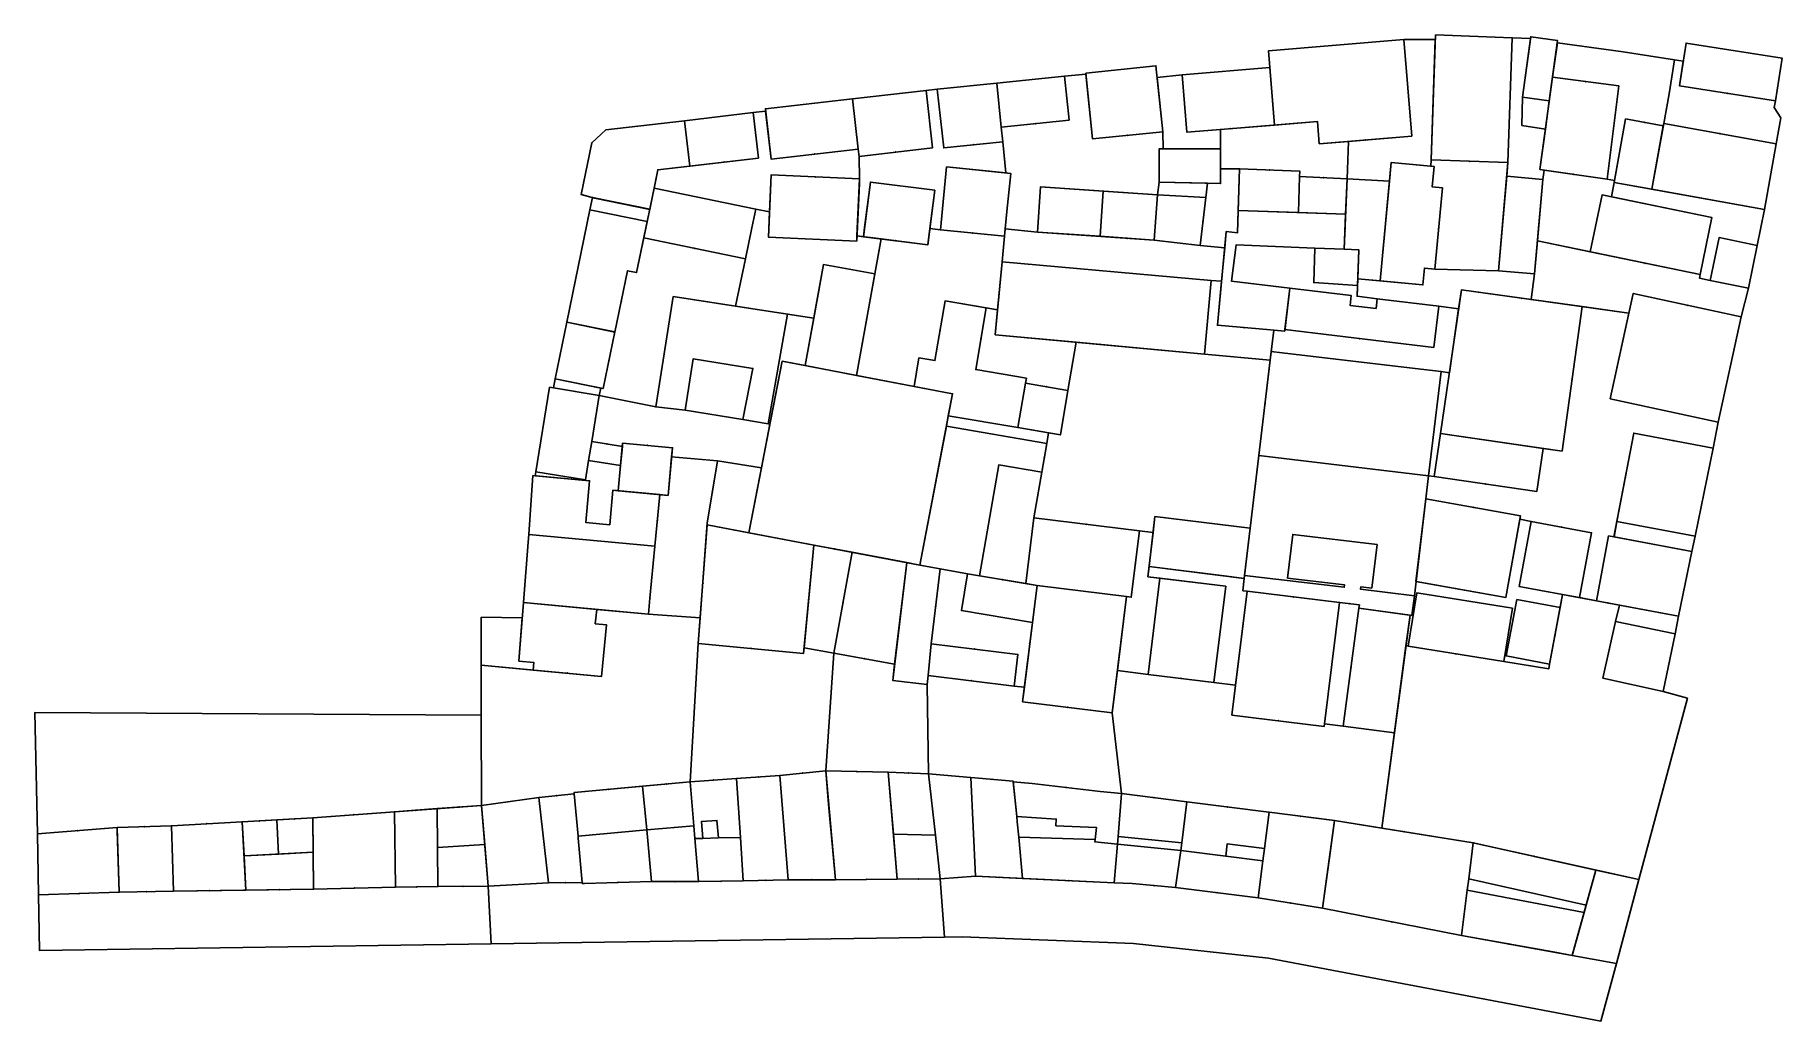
# Model space of a CAD drawing. Header units: metres. Extents: x -1 to 280, y -11 to 147.
import ezdxf

# ---------------------------------------------------------------- set-up
doc = ezdxf.new("R2010")
doc.units = ezdxf.units.M
doc.header["$LTSCALE"] = 1000
doc.linetypes.add('DASH', pattern=[0.35, 0.25, -0.1])
for name, color, linetype, true_color in [('block', 23, 'Continuous', 0xac7c7c), ('door', 18, 'Continuous', 0x000000), ('public_space', 152, 'Continuous', 0x005ebc), ('shop_cultural', 95, 'Continuous', 0x55954a), ('shop_dining', 12, 'Continuous', 0xd80a0e), ('shop_protected', 18, 'Continuous', 0x000000), ('shop_residential', 151, 'Continuous', 0x73b3f2), ('shop_retail', 33, 'Continuous', 0xf19151), ('shop_undefined', 254, 'Continuous', 0xe8e8e8)]:
    doc.layers.add(name, color=color, linetype=linetype, true_color=true_color)

msp = doc.modelspace()

# ---------------------------------------------------------------- linework, layer by layer
at = {"layer": 'block'}
for points in [[(241.72, 125.26), (241.01, 125.36), (241.9, 131.8), (238.14, 132.43), (238.21, 136.95), (239.52, 146.38), (236.59, 146.49), (235.87, 126.45), (235.68, 124.27), (241.5, 123.76)], [(278.84, 136.36), (263.42, 138.78), (264.03, 142.71), (262.63, 142.93), (261.78, 137.5), (260.9, 132.75), (278.95, 129.49), (279.7, 133.66), (278.67, 135.31)], [(144.72, 115.65), (145.73, 125.75), (155.26, 124.79), (154.75, 129.79), (145.27, 128.82), (144.2, 138.22), (142.46, 138.03), (143.45, 128.8), (131.66, 127.46), (131.75, 123.83), (131.33, 114.69), (132.36, 114.56), (133.48, 123.34), (143.82, 122.02), (143.03, 115.86)], [(97.63, 117), (88.44, 118.89), (88.85, 120.86), (98.03, 118.97)], [(179.84, 123.31), (179.58, 121.29), (187.36, 120.86), (187.63, 123.14)], [(268.38, 107.55), (269.8, 114.42), (275.92, 113.15), (277.07, 118.91), (252.94, 123.26), (252.53, 120.96), (268.65, 117.63), (266.76, 108.47), (266.65, 107.91)], [(214.88, 104.59), (214.71, 103.04), (210.52, 103.54), (210.71, 105.11), (200.86, 106.28), (191.5, 107.41), (192.21, 113.25), (204.86, 112.74), (204.69, 107.2), (211.72, 106.75), (211.65, 105)], [(117.35, 84.48), (119.3, 94.58), (123.02, 93.87), (124.4, 101.46), (120.16, 102.12), (117.05, 84.54)], [(103.71, 86.71), (113.01, 85.22), (114.61, 93.42), (105.03, 94.96)], [(82.84, 91.76), (90.16, 90.25), (89.92, 89.09), (82.6, 90.28)], [(157.18, 83.91), (162.11, 83.07), (161.82, 81.38), (145.69, 84.17), (146, 85.81)], [(79.65, 76.2), (88.39, 75.38), (87.76, 68.69), (91.61, 68.33), (92.13, 73.87), (92.97, 73.79), (93.35, 77.82), (88.22, 78.65), (87.71, 75.51), (79.74, 76.8)], [(158.44, 58.88), (159.74, 69.43), (161.04, 76.77), (154.11, 77.94), (151, 60.14)], [(237.29, 56.35), (235.58, 47.27), (242.57, 45.96), (242.44, 45.17), (235.24, 46.36), (236.61, 54.91), (221.25, 57.38), (219.88, 48.83), (219.51, 48.88), (220.17, 53.81), (220.43, 53.78), (220.85, 56.93), (221.12, 59.23), (235.57, 56.67), (237.79, 69.2), (239.63, 68.85), (237.67, 58.43), (244.66, 57.12), (244.27, 55.04)], [(265.93, 66.48), (265.42, 64.03), (252.92, 66.37), (253.38, 68.83)], [(193.59, 60.19), (209.58, 58.28), (209.63, 58.68), (200.48, 59.77), (201.31, 66.76), (214.86, 65.14), (214.02, 58.15), (212.26, 58.36), (212.22, 57.96), (220.85, 56.93), (220.43, 53.78), (211.96, 54.91), (212.03, 55.46), (208.83, 55.85), (194, 57.66), (194, 57.66), (193.31, 57.74)], [(143.22, 49.2), (157.19, 47.52), (156.58, 42.43), (158.22, 42.23), (159.51, 52.63), (148.09, 54.54), (149.08, 60.44), (144.67, 61.25)], [(188.65, 43.01), (190.55, 58.45), (178.06, 59.98), (178.25, 61.6), (193.53, 59.72), (193.31, 57.74), (194, 57.66), (192.15, 42.58)], [(70.96, 45.76), (70.97, 53.48), (77.56, 53.39), (77.02, 46.43), (79.44, 46.2), (79.33, 45)], [(211.96, 54.91), (209.44, 35.99), (206.44, 36.36), (208.83, 55.85), (212.03, 55.46)], [(253.17, 52.8), (253.78, 55.41), (263.29, 53.64), (262.72, 50.83)], [(109.06, 18.04), (106.58, 17.97), (106.35, 20.68), (108.82, 20.86)], [(156.98, 21.5), (163.34, 21.08), (163.27, 20), (169.8, 19.72), (169.59, 17.8), (157.3, 18.18), (157.07, 20.66)], [(173.15, 17.05), (173.26, 18.3), (183.49, 17.28), (183.33, 16.03)], [(190.55, 15.13), (190.79, 17.12), (196.78, 16.36), (196.53, 14.4)], [(229.36, 9.69), (229.59, 11.48), (248.43, 7.26), (248.11, 6.09)]]:
    msp.add_lwpolyline(points, close=True, dxfattribs=at)
at = {"layer": 'door'}
for p in [(248.38, 139.46), (271.13, 137.57), (159.95, 132.71), (191.37, 131.91), (257.81, 132.93), (117.07, 131.06), (150.01, 129.31), (174.8, 130.83), (213, 130.09), (269.93, 131.12), (109.98, 126.53), (124.53, 127.81), (137.56, 128.13), (229.7, 126.68), (99.04, 123.84), (124.65, 124.15), (197.61, 125.28), (206.23, 124.02), (246.42, 124.57), (149.86, 115.13), (186.92, 117.02), (209.71, 115.37), (224.75, 115.89), (240.84, 116.17), (105.25, 112.68), (137.53, 113.9), (165.35, 114.96), (174.73, 114.32), (257.92, 110.3), (93.46, 104.18), (125.21, 105.99), (154.09, 104.68), (238.11, 104.67), (264.68, 103.56), (144.66, 99.45), (193.48, 99.97), (151.24, 98.17), (170.34, 97.27), (212.01, 98.21), (254.17, 97), (91.48, 94.72), (161.81, 90.47), (246.2, 91.74), (196.86, 87.77), (89.32, 85.39), (262.47, 81.82), (91.18, 81.3), (97.69, 81.06), (161.43, 79.07), (254.74, 75.93), (108.11, 73.56), (195.16, 73.59), (232.29, 74.87), (230.3, 71.12), (99.25, 69.01), (168.22, 68.38), (244.47, 67.95), (178.72, 65.61), (127.7, 64.45), (176.05, 62.01), (154.72, 59.51), (98.08, 56.56), (106.57, 58.91), (123.57, 56.37), (201.41, 56.75), (129.08, 55.8), (143.94, 55.23), (210.43, 55.65), (251.95, 55.76), (114.3, 48.47), (150.21, 48.36), (159.09, 49.24), (243.42, 50.5), (252.15, 48.26), (132.5, 46.82), (173.48, 47.45), (210.7, 45.45), (227.56, 47.59), (84.83, 44.5), (149.68, 43.27), (183.37, 43.66), (218.91, 44.36), (165.13, 39.01), (198.98, 36.86), (122.62, 28.45), (131.32, 28.71), (139.58, 28.46), (91.4, 25.84), (100.71, 26.71), (108.26, 27.34), (115.46, 27.84), (153.03, 27.45), (164.92, 26.16), (60.47, 22.5), (67.46, 23.01), (83.06, 24.84), (179.06, 24.52), (190.88, 23.03), (16.85, 19.86), (26.89, 20.32), (35.35, 20.79), (41.03, 21.11), (50.48, 21.76), (202.58, 21.52), (6.08, 19.23), (219.17, 19.06), (240.15, 15.09), (116.66, 11.24), (124.07, 11.34), (132.81, 11.4), (141.23, 11.47), (154.15, 11.72), (6.35, 9.11), (17.19, 9.42), (27.37, 9.59), (38.62, 9.74), (50.61, 9.99), (60.61, 10.2), (68.06, 10.29), (84.49, 10.85), (92.96, 10.9), (102.12, 11.05), (109.47, 11.1), (165.28, 11.2), (179.03, 10.4), (189.14, 9.27), (200.95, 7.6), (217.28, 4.57), (236.08, 1.01)]:
    msp.add_point(p, dxfattribs=at)
at = {"layer": 'public_space'}
for points in [[(223.49, 125.89), (223.53, 126.91), (224.22, 146.19), (219.15, 146.19), (220.43, 130.7), (210.29, 129.86), (210.05, 123.83), (216.86, 123.48), (217.14, 126.48)], [(243.06, 140.15), (253.7, 138.76), (251.83, 123.78), (253, 123.57), (254.78, 133.47), (260.84, 132.38), (260.9, 132.75), (261.78, 137.5), (262.63, 142.93), (254.39, 144.22), (243.82, 145.69)], [(160.33, 115.31), (160.82, 122.57), (179.58, 121.29), (179.84, 123.31), (179.84, 128.65), (180.51, 128.65), (180.44, 131.41), (169.17, 130.25), (168.11, 140.66), (164.66, 140.31), (165.39, 133.27), (154.51, 132.15), (154.75, 129.79), (155.26, 124.79), (156.02, 124.72), (155.4, 118.61), (155.41, 118.6), (155.13, 115.83)], [(183.57, 140.54), (184.33, 131.33), (189.72, 131.77), (189.72, 128.65), (180.51, 128.65), (180.44, 131.41), (179.54, 140.12)], [(117.53, 127.02), (116.66, 134.69), (114.65, 134.47), (115.49, 127.17), (99.34, 125.3), (98.74, 122.37), (115.06, 119), (117.27, 118.55), (117.54, 124.47), (131.75, 123.83), (131.66, 127.46), (131.54, 128.61)], [(210.29, 129.86), (210.05, 123.83), (202.41, 124.21), (202.44, 125.08), (192.77, 125.47), (189.72, 125.47), (189.72, 131.77), (205.27, 133.06), (205.57, 129.47)], [(224.14, 109.36), (225.36, 122.42), (223.7, 122.57), (224.01, 125.84), (223.49, 125.89), (223.53, 126.91), (235.87, 126.45), (234.36, 109.1)], [(187.36, 120.86), (187.63, 123.14), (189.72, 123.09), (189.72, 125.47), (192.77, 125.47), (192.44, 115.18), (190.65, 115.41), (190.4, 112.79), (186.47, 113.17)], [(216.86, 123.48), (215.36, 107.47), (211.76, 107.8), (211.95, 112.45), (209.6, 112.55), (210.05, 123.83)], [(249.07, 112.12), (251.01, 121.27), (252.53, 120.96), (253, 123.57), (251.83, 123.78), (241.72, 125.26), (241.5, 123.76), (240.63, 113.87)], [(134.18, 108.6), (125.95, 110.09), (124.4, 101.46), (111.84, 103.41), (113.41, 110.99), (114.44, 115.99), (115.06, 119), (117.27, 118.55), (117.09, 114.49), (131.3, 113.85), (131.33, 114.69), (135.19, 114.2)], [(135.19, 114.2), (131.23, 92.3), (140.51, 90.53), (141.28, 95.1), (143.85, 94.67), (145.48, 104.24), (153.91, 102.8), (154.64, 110.54), (155.01, 114.62), (144.72, 115.65), (143.03, 115.86), (142.7, 113.24)], [(189.89, 107.4), (190.4, 112.79), (186.47, 113.17), (179.08, 114.03), (160.33, 115.31), (155.13, 115.83), (155.01, 114.62), (154.64, 110.54), (188.2, 107.55)], [(99, 87.23), (101.83, 104.96), (111.84, 103.41), (113.41, 110.99), (97.08, 114.37), (95.93, 108.8), (94.47, 109.1), (92.45, 99.26), (92.41, 99.27), (90.54, 90.17), (90.16, 90.25), (89.92, 89.09)], [(240.63, 113.87), (240.17, 108.59), (239.61, 104.47), (255.32, 102.3), (256.01, 105.45), (273.35, 101.68), (274.5, 106.29), (268.38, 107.55), (266.65, 107.91), (266.76, 108.47)], [(211.76, 107.8), (222.23, 106.82), (222.48, 109.51), (224.14, 109.36), (234.36, 109.1), (240.17, 108.59), (239.61, 104.47), (228.41, 106.01), (227.96, 102.96), (224.76, 103.42), (214.88, 104.59), (211.65, 105)], [(188.2, 107.55), (187.14, 95.71), (197.7, 94.76), (198.27, 99.55), (197.75, 99.6), (189.21, 100.34), (189.89, 107.4)], [(158.4, 91.05), (158.53, 91.84), (150.4, 93.22), (152.08, 103.12), (153.91, 102.8), (153.54, 98.83), (166.53, 97.62), (165.22, 89.89)], [(197.86, 96.11), (199.6, 95.9), (220.99, 93.41), (225.15, 92.92), (226.48, 92.72), (227.96, 102.96), (224.76, 103.42), (223.96, 96.78), (200.06, 99.64), (200.03, 99.4), (198.27, 99.55)], [(252.91, 66.37), (252.06, 66.53), (250.11, 56.1), (247.36, 56.62), (249.31, 67.04), (239.63, 68.85), (237.79, 69.2), (237.9, 69.77), (222.7, 72.46), (223.15, 76.17), (224.06, 76.06), (240.52, 73.68), (241.52, 80.58), (244.58, 80.14), (247.81, 103.34), (255.32, 102.3), (252.33, 88.55), (269.67, 84.77), (268.84, 80.6), (256.1, 83.04)], [(165.22, 89.89), (164, 82.75), (162.11, 83.07), (161.82, 81.38), (161.04, 76.77), (159.74, 69.43), (176.7, 67.33), (178.89, 67.08), (179.19, 69.62), (194.46, 67.75), (197.7, 94.76), (187.14, 95.71), (166.53, 97.62)], [(117.35, 84.48), (116, 77.48), (108.92, 78.56), (101.56, 79.25), (101.7, 80.69), (93.69, 81.44), (93.64, 80.9), (88.72, 81.7), (89.92, 89.09), (99, 87.23), (103.71, 86.71), (113.01, 85.22), (117.05, 84.54)], [(98.86, 64.86), (99.64, 73.17), (100.98, 73.04), (101.56, 79.25), (108.92, 78.56), (107.29, 68.55), (106.15, 53.36), (97.83, 53.98), (98.08, 56.56)], [(130.53, 63.91), (127.63, 47.69), (122.83, 48.55), (124.4, 65.07)], [(176.7, 67.33), (175.39, 56.69), (174.64, 56.79), (173.16, 44.92), (178.09, 44.31), (179.99, 59.75), (178.06, 59.98), (178.89, 67.08)], [(235.24, 46.36), (219.88, 48.83), (219.51, 48.88), (215.61, 19.62), (230.32, 17.28), (256.91, 11.36), (264.72, 40.46), (260.81, 41.54), (251.13, 43.72), (253.17, 52.8), (253.78, 55.41), (244.66, 57.12), (242.57, 45.96), (242.44, 45.17)], [(105.84, 49.28), (106.15, 53.36), (97.83, 53.98), (89.52, 54.74), (89.29, 52.44), (91.08, 52.28), (90.32, 43.99), (70.96, 45.76), (70.95, 37.73), (71.03, 23.28), (80.21, 24.53), (85.91, 25.15), (85.9, 25.32), (104.52, 27.07)], [(104.52, 27.07), (112, 27.6), (118.93, 28.07), (126.3, 28.83), (127.63, 47.69), (122.83, 48.55), (122.75, 47.67), (105.84, 49.28)], [(136.33, 28.6), (142.82, 28.33), (142.61, 42.68), (137.07, 43.34), (137.38, 45.94), (127.63, 47.69), (126.3, 28.83)], [(184.3, 23.87), (197.47, 22.19), (197.52, 22.17), (208.01, 20.83), (215.61, 19.62), (217.65, 34.9), (209.44, 35.99), (206.44, 36.36), (206.39, 35.96), (191.56, 37.77), (192.15, 42.58), (188.65, 43.01), (178.09, 44.31), (173.16, 44.92), (172.32, 38.12), (173.81, 25.17)], [(149.63, 27.74), (156.43, 27.15), (156.44, 27.04), (159.47, 26.81), (170.38, 25.51), (173.81, 25.17), (172.32, 38.12), (157.93, 39.9), (158.22, 42.23), (156.58, 42.43), (142.78, 44.1), (142.61, 42.68), (142.82, 28.33)], [(32.57, 20.64), (43.93, 21.28), (71.03, 23.28), (70.95, 37.73), (-0.71, 38.2), (-0.32, 18.73), (12.48, 19.72), (21.21, 20)], [(143.92, 18.49), (144.7, 11.49), (150.37, 11.9), (149.63, 27.74), (142.82, 28.33)], [(71.03, 23.28), (72.09, 10.33), (81.78, 10.84), (80.21, 24.53)], [(105.9, 11.04), (98.33, 11.05), (87.58, 10.75), (87.22, 10.72), (87.2, 10.87), (81.78, 10.84), (72.09, 10.33), (72.58, 1.07), (145.38, 2.14), (144.7, 11.49), (137.77, 11.45), (127.86, 11.35), (120.29, 11.33), (113.04, 11.16)], [(172.65, 10.85), (150.37, 11.9), (144.7, 11.49), (145.38, 2.14), (148.23, 2.18), (175.73, 1.09), (197.42, -1.23), (250.81, -11.34), (253.3, -2.08), (228.44, 2.38), (206.12, 6.75), (195.77, 8.44), (182.51, 10.09), (175.55, 10.71)], [(246.21, -0.81), (249.98, 12.9), (256.91, 11.36), (253.3, -2.08)], [(64.03, 10.24), (57.18, 10.16), (44.05, 9.81), (21.56, 9.52), (12.83, 9.33), (-0.13, 8.9), (0, 0), (72.58, 1.07), (72.09, 10.33)]]:
    msp.add_lwpolyline(points, close=True, dxfattribs=at)
at = {"layer": 'shop_cultural'}
for points in [[(278.84, 136.36), (263.42, 138.78), (264.49, 145.65), (279.91, 143.23)], [(168.09, 140.79), (179.35, 142), (180.44, 131.41), (169.17, 130.25)], [(154.51, 132.15), (165.39, 133.27), (164.66, 140.31), (153.79, 139.2)], [(243.06, 140.15), (241.01, 125.36), (251.83, 123.78), (253.7, 138.76)], [(258.99, 122.17), (252.94, 123.26), (254.78, 133.47), (260.84, 132.38)], [(278.95, 129.49), (277.07, 118.91), (258.99, 122.17), (260.9, 132.75)], [(154.64, 110.54), (153.54, 98.83), (187.14, 95.71), (188.2, 107.55)], [(225.06, 82.97), (228.41, 106.01), (247.81, 103.34), (244.58, 80.14), (225.06, 82.97)], [(113.98, 67.05), (141.42, 61.84), (146.68, 89.35), (119.3, 94.58)], [(178.25, 61.6), (190.75, 60.06), (193.53, 59.72), (194.46, 67.75), (179.19, 69.62)], [(130.53, 63.91), (127.63, 47.69), (137.38, 45.94), (139.35, 62.24)], [(179.99, 59.75), (178.09, 44.31), (188.65, 43.01), (190.55, 58.45)], [(194, 57.66), (208.83, 55.85), (206.39, 35.96), (191.56, 37.77)], [(38.43, 15.47), (38.12, 20.95), (32.57, 20.64), (32.88, 15.15)]]:
    msp.add_lwpolyline(points, close=True, dxfattribs=at)
at = {"layer": 'shop_cultural', "linetype": 'Continuous'}
for points in [[(200.06, 99.64), (223.96, 96.78), (224.76, 103.42), (214.88, 104.59), (214.71, 103.04), (210.52, 103.54), (210.71, 105.11), (200.86, 106.28)], [(143.22, 49.2), (144.67, 61.25), (141.42, 61.84), (139.35, 62.24), (137.07, 43.34), (142.61, 42.68), (142.78, 44.1)]]:
    msp.add_lwpolyline(points, close=True, dxfattribs=at)
at = {"layer": 'shop_dining'}
for points in [[(198.4, 132.49), (197.42, 144.39), (219.15, 146.19), (220.43, 130.7), (205.57, 129.47), (205.27, 133.06)], [(224.25, 146.94), (236.59, 146.49), (235.87, 126.45), (223.53, 126.91)], [(242.53, 136.35), (243.87, 146.05), (239.55, 146.65), (238.21, 136.95)], [(198.4, 132.49), (184.33, 131.33), (183.57, 140.54), (197.64, 141.71)], [(238.21, 136.95), (238.14, 132.43), (241.9, 131.8), (242.53, 136.35)], [(217.14, 126.48), (224.01, 125.84), (223.7, 122.57), (225.36, 122.42), (224.14, 109.36), (222.48, 109.51), (222.23, 106.82), (215.36, 107.47)], [(155.4, 118.61), (156.02, 124.72), (145.73, 125.75), (144.72, 115.65), (155.01, 114.62), (155.41, 118.6)], [(235.68, 124.27), (234.36, 109.1), (240.17, 108.59), (241.5, 123.76)], [(98.74, 122.37), (97.08, 114.37), (113.41, 110.99), (114.44, 115.99), (115.06, 119)], [(268.65, 117.63), (251.01, 121.27), (249.07, 112.12), (266.76, 108.47)], [(268.38, 107.55), (274.5, 106.29), (275.92, 113.15), (269.8, 114.42)], [(84.72, 100.83), (82.84, 91.76), (90.54, 90.17), (92.41, 99.27)], [(88.22, 78.65), (87.71, 75.51), (79.74, 76.8), (81.95, 90.39), (89.92, 89.09), (88.72, 81.7)], [(88.22, 78.65), (88.72, 81.7), (93.64, 80.9), (93.35, 77.82)], [(92.97, 73.79), (93.69, 81.44), (101.7, 80.69), (100.98, 73.04)], [(149.08, 60.44), (141.42, 61.84), (145.69, 84.17), (161.82, 81.38), (161.04, 76.77), (154.11, 77.94), (151, 60.14)], [(224.06, 76.06), (240.52, 73.68), (241.52, 80.58), (225.06, 82.97)], [(265.93, 66.48), (253.38, 68.83), (256.1, 83.04), (268.84, 80.6)], [(237.67, 58.43), (244.66, 57.12), (247.36, 56.62), (249.31, 67.04), (239.63, 68.85)], [(263.29, 53.64), (250.11, 56.1), (252.06, 66.53), (265.42, 64.03)], [(149.08, 60.44), (151, 60.14), (160.25, 58.57), (159.51, 52.63), (148.09, 54.54)], [(221.25, 57.38), (236.61, 54.91), (235.24, 46.36), (219.88, 48.83)], [(63.89, 22.75), (64.03, 10.24), (57.18, 10.16), (57.04, 22.24)], [(12.5, 19.18), (12.83, 9.33), (-0.13, 8.9), (-0.32, 18.73), (12.48, 19.72)], [(38.43, 15.47), (43.99, 15.78), (43.93, 21.28), (38.12, 20.95)], [(63.96, 16.5), (71.55, 16.97), (72.09, 10.33), (64.03, 10.24)], [(98.33, 11.05), (97.56, 19.34), (86.52, 18.35), (86.56, 18.02), (87.2, 10.87), (87.22, 10.72), (87.58, 10.75)], [(43.99, 15.78), (44.05, 9.81), (33.19, 9.67), (32.88, 15.15)]]:
    msp.add_lwpolyline(points, close=True, dxfattribs=at)
at = {"layer": 'shop_dining', "linetype": 'Continuous'}
for points in [[(124.4, 65.07), (107.28, 68.32), (105.84, 49.28), (122.75, 47.67)], [(143.92, 18.49), (137.17, 18.65), (136.33, 28.6), (142.82, 28.33)], [(97.56, 19.34), (86.52, 18.35), (85.91, 25.15), (85.9, 25.32), (96.9, 26.36)], [(173.81, 25.17), (184.3, 23.87), (183.49, 17.28), (173.26, 18.3)], [(57.18, 10.16), (44.05, 9.81), (43.93, 21.28), (57.04, 22.24)], [(97.56, 19.34), (105.13, 20.01), (105.31, 17.94), (105.9, 11.04), (98.33, 11.05)], [(208.01, 20.83), (207.21, 14.86), (206.12, 6.75), (195.77, 8.44), (196.53, 14.4), (196.78, 16.36), (197.52, 22.17), (207.64, 20.88)], [(113.04, 11.16), (105.9, 11.04), (105.31, 17.94), (106.58, 17.97), (109.06, 18.04), (112.6, 18.13)], [(183.33, 16.03), (182.51, 10.09), (175.55, 10.71), (172.65, 10.85), (173.15, 17.05)], [(249.98, 12.9), (248.43, 7.26), (229.59, 11.48), (230.32, 17.28), (230.32, 17.28)], [(248.11, 6.09), (246.21, -0.81), (243.72, -0.36), (228.44, 2.38), (229.36, 9.69), (229.36, 9.69)]]:
    msp.add_lwpolyline(points, close=True, dxfattribs=at)
at = {"layer": 'shop_protected', "linetype": 'Continuous'}
for points in [[(99, 87.23), (103.71, 86.71), (105.03, 94.96), (114.61, 93.42), (113.01, 85.22), (117.05, 84.54), (120.16, 102.12), (101.83, 104.96)], [(200.06, 99.64), (223.96, 96.78), (224.76, 103.42), (214.88, 104.59), (214.71, 103.04), (210.52, 103.54), (210.71, 105.11), (200.86, 106.28)], [(195.86, 79.44), (194.46, 67.75), (193.59, 60.19), (209.58, 58.28), (209.63, 58.68), (200.48, 59.77), (201.31, 66.76), (214.86, 65.14), (214.02, 58.15), (212.26, 58.36), (212.22, 57.96), (220.85, 56.93), (223.15, 76.17)]]:
    msp.add_lwpolyline(points, close=True, dxfattribs=at)
at = {"layer": 'shop_protected'}
for points in [[(225.06, 82.97), (228.41, 106.01), (247.81, 103.34), (244.58, 80.14), (225.06, 82.97)], [(195.86, 79.44), (223.15, 76.17), (225.15, 92.92), (220.99, 93.41), (199.6, 95.9), (197.86, 96.11)], [(113.98, 67.05), (141.42, 61.84), (146.68, 89.35), (119.3, 94.58)]]:
    msp.add_lwpolyline(points, close=True, dxfattribs=at)
at = {"layer": 'shop_residential'}
for points in [[(130.62, 136.68), (142.46, 138.03), (143.45, 128.8), (131.66, 127.46), (131.54, 128.61)], [(153.79, 139.2), (144.2, 138.22), (145.27, 128.82), (154.75, 129.79), (154.51, 132.15)], [(131.54, 128.61), (117.53, 127.02), (116.62, 135.09), (130.62, 136.68)], [(103.62, 133.18), (104.47, 125.89), (115.49, 127.17), (114.65, 134.47)], [(179.84, 123.31), (179.84, 128.65), (189.72, 128.65), (189.72, 123.09)], [(273.35, 101.68), (256.01, 105.45), (252.33, 88.55), (269.67, 84.77)], [(195.86, 79.44), (223.15, 76.17), (225.15, 92.92), (220.99, 93.41), (199.6, 95.9), (197.86, 96.11)], [(222.7, 72.46), (237.9, 69.77), (235.57, 56.67), (221.11, 59.23)], [(160.25, 58.57), (157.93, 39.9), (172.32, 38.12), (174.64, 56.79)], [(126.3, 28.83), (127.86, 11.35), (137.77, 11.45), (136.33, 28.6)]]:
    msp.add_lwpolyline(points, close=True, dxfattribs=at)
at = {"layer": 'shop_residential', "linetype": 'Continuous'}
for points in [[(99, 87.23), (103.71, 86.71), (105.03, 94.96), (114.61, 93.42), (113.01, 85.22), (117.05, 84.54), (120.16, 102.12), (101.83, 104.96)], [(174.64, 56.79), (175.39, 56.69), (176.7, 67.33), (159.74, 69.43), (158.44, 58.88), (160.25, 58.57)], [(120.29, 11.33), (113.04, 11.16), (112.6, 18.13), (112, 27.6), (118.93, 28.07)], [(127.86, 11.35), (120.29, 11.33), (118.93, 28.07), (126.3, 28.83), (126.78, 23.46), (127.09, 19.94), (127.19, 18.88)], [(112, 27.6), (112.6, 18.13), (109.06, 18.04), (109.06, 18.04), (108.82, 20.86), (106.35, 20.68), (106.58, 17.97), (106.58, 17.97), (105.31, 17.94), (105.13, 20.01), (104.52, 27.07)], [(208.01, 20.83), (230.32, 17.28), (229.59, 11.48), (229.36, 9.69), (228.44, 2.38), (206.12, 6.75)], [(190.55, 15.13), (196.53, 14.4), (195.77, 8.44), (182.51, 10.09), (183.33, 16.03)]]:
    msp.add_lwpolyline(points, close=True, dxfattribs=at)
msp.add_polyline3d([(86.56, 18.02, -0.24), (87.2, 10.87, 0), (81.78, 10.84, 0), (80.21, 24.53, 0), (85.91, 25.15, 0), (86.52, 18.35, 0)], close=True, dxfattribs=at)
at = {"layer": 'shop_retail'}
for points in [[(98.03, 118.94), (89.18, 120.77), (87.02, 121.36), (88.73, 129.65), (90.97, 131.7), (103.62, 133.18), (104.47, 125.89), (99.34, 125.3)], [(131.71, 123.08), (131.75, 123.83), (117.54, 124.47), (117.09, 114.49), (131.3, 113.85)], [(170.38, 114.62), (170.87, 121.88), (160.82, 122.57), (160.33, 115.31)], [(179.08, 114.03), (179.58, 121.29), (170.87, 121.88), (170.38, 114.62)], [(187.37, 120.86), (179.58, 121.29), (179.08, 114.03), (186.47, 113.17), (187.36, 120.86)], [(131.23, 92.3), (123.02, 93.87), (125.95, 110.09), (134.18, 108.6)], [(157.18, 83.91), (158.4, 91.05), (158.53, 91.84), (150.4, 93.22), (152.08, 103.12), (145.48, 104.24), (143.85, 94.67), (141.28, 95.1), (140.51, 90.53), (146.68, 89.35), (146, 85.81)], [(157.18, 83.91), (164, 82.75), (165.22, 89.89), (158.4, 91.05)], [(116, 77.48), (113.98, 67.05), (107.28, 68.32), (107.29, 68.55), (108.92, 78.56)], [(77.76, 55.82), (78.51, 65.5), (78.6, 66.76), (98.86, 64.86), (98.08, 56.56), (97.83, 53.98), (77.75, 55.82)], [(237.29, 56.35), (235.58, 47.27), (242.57, 45.96), (244.27, 55.04)], [(211.96, 54.91), (209.44, 35.99), (217.65, 34.9), (220.17, 53.81)], [(262.72, 50.83), (260.81, 41.54), (251.13, 43.72), (253.17, 52.8)], [(63.89, 22.75), (71.03, 23.28), (71.55, 16.97), (63.96, 16.5)]]:
    msp.add_lwpolyline(points, close=True, dxfattribs=at)
at = {"layer": 'shop_retail', "linetype": 'Continuous'}
for points in [[(195.86, 79.44), (194.46, 67.75), (193.59, 60.19), (209.58, 58.28), (209.63, 58.68), (200.48, 59.77), (201.31, 66.76), (214.86, 65.14), (214.02, 58.15), (212.26, 58.36), (212.22, 57.96), (220.85, 56.93), (223.15, 76.17)], [(96.9, 26.36), (104.52, 27.07), (105.13, 20.01), (97.56, 19.34)], [(157.92, 11.55), (157.3, 18.18), (157.07, 20.66), (156.98, 21.5), (156.43, 27.15), (149.63, 27.74), (150.37, 11.9)], [(173.81, 25.17), (173.26, 18.3), (173.15, 17.05), (169.55, 17.41), (169.59, 17.8), (169.8, 19.72), (163.27, 20), (163.34, 21.08), (156.98, 21.5), (156.44, 27.04), (159.47, 26.81), (170.38, 25.51)], [(197.52, 22.17), (196.78, 16.36), (190.79, 17.12), (190.55, 15.13), (183.33, 16.03), (183.49, 17.28), (184.3, 23.87), (197.47, 22.19)], [(21.21, 20), (21.56, 9.52), (12.83, 9.33), (12.48, 19.72)], [(33.19, 9.67), (21.56, 9.52), (21.21, 20), (32.57, 20.64)], [(169.59, 17.8), (169.55, 17.41), (173.15, 17.05), (172.65, 10.85), (157.92, 11.55), (157.3, 18.18)]]:
    msp.add_lwpolyline(points, close=True, dxfattribs=at)
at = {"layer": 'shop_retail', "linetype": 'DASH'}
msp.add_lwpolyline([(78.6, 66.76), (79.24, 76.24), (88.39, 75.38), (87.76, 68.69), (91.61, 68.33), (92.13, 73.87), (99.64, 73.17), (98.86, 64.86)], close=True, dxfattribs=at)
at = {"layer": 'shop_undefined', "linetype": 'DASH'}
for points in [[(202.23, 118.43), (192.55, 118.74), (192.77, 125.47), (202.44, 125.08), (202.41, 124.21)], [(209.6, 112.55), (209.82, 118.19), (192.55, 118.74), (192.44, 115.18), (190.65, 115.41), (189.21, 100.34), (197.75, 99.6), (200.03, 99.4), (200.86, 106.28), (191.5, 107.41), (192.21, 113.25), (204.86, 112.74)], [(89.52, 54.74), (89.29, 52.44), (91.08, 52.28), (90.32, 43.99), (79.33, 45), (79.44, 46.2), (77.02, 46.43), (77.76, 55.82)]]:
    msp.add_lwpolyline(points, close=True, dxfattribs=at)
at = {"layer": 'shop_undefined'}
for points in [[(209.82, 118.19), (210.05, 123.83), (202.41, 124.21), (202.23, 118.43)], [(132.55, 116.05), (132.36, 114.56), (142.7, 113.24), (143.82, 122.02), (133.48, 123.34)], [(97.63, 117), (88.44, 118.89), (84.72, 100.83), (92.45, 99.26), (94.47, 109.1), (95.93, 108.8)], [(204.69, 107.2), (211.72, 106.75), (211.95, 112.45), (209.6, 112.55), (204.86, 112.74)], [(142.78, 44.1), (156.58, 42.43), (157.19, 47.52), (143.22, 49.2)]]:
    msp.add_lwpolyline(points, close=True, dxfattribs=at)
at = {"layer": 'shop_undefined', "linetype": 'Continuous'}
msp.add_lwpolyline([(143.92, 18.49), (144.7, 11.49), (137.77, 11.45), (137.17, 18.65)], close=True, dxfattribs=at)

doc.saveas('drawing.dxf')
